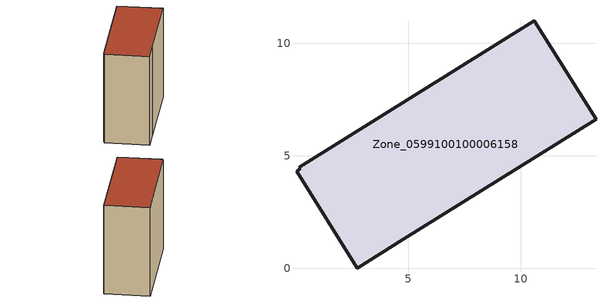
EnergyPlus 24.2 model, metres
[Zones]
Zone_0599100100006158
 floor ground (C_G): 0.04,4.31 0.21,4.42 0.17,4.48 10.6,11 13.35,6.63 4.78,1.3 2.75,0 z0
 wall outside (C_F): 10.6,11 0.17,4.48 0.21,4.42 0.04,4.31 2.75,0 4.78,1.3 13.35,6.63 10.6,11 z0:10.8
 roof outside (C_R): 0.21,4.42 0.04,4.31 2.75,0 4.78,1.3 13.35,6.63 10.6,11 0.17,4.48 z10.8
[BUILDING]
Pand.0599100100006158: North Axis=0; Terrain=City; Loads Convergence Tolerance Value=0.04; Temperature Convergence Tolerance Value=0.4; Solar Distribution=FullExterior; Maximum Number of Warmup Days=25; Minimum Number of Warmup Days=1
[Site:Location]
Rotterdam.The.Hague.AP_ZH_NLD Design_Conditions: Latitude=51.96; Longitude=4.45; Time Zone=1; Elevation=-4.5
[SITE:GROUNDTEMPERATURE:BUILDINGSURFACE]
18, 18, 18, 18, 18, 18, 18, 18, 18, 18, 18, 18
[MATERIAL] Thermal Absorptance=0.9; Solar Absorptance=0.7; Visible Absorptance=0.7
Name | Roughness | Thickness | Conductivity | Density | Specific Heat
G.TI.2015-2018 | MediumSmooth | 0.15 | 0.0428571 | 540 | 1210
F.TI.2015-2018 | Rough | 0.3 | 0.0666667 | 1920 | 840
R.TI.2015-2018 | MediumRough | 0.2 | 0.0333333 | 1500 | 1000
[CONSTRUCTION]
C_G: G.TI.2015-2018
C_F: F.TI.2015-2018
C_R: R.TI.2015-2018
[ZONE]
Zone_0599100100006158: Type=1; Multiplier=1; Ceiling Height=Autocalculate; Volume=Autocalculate; Floor Area=autocalculate; Part of Total Floor Area=Yes
[ZONEINFILTRATION:DESIGNFLOWRATE]
Infil_Zone_0599100100006158: Zone or ZoneList or Space or SpaceList=Zone_0599100100006158; Schedule=AlwaysOn; Design Flow Rate Calculation Method=Flow/Area; Flow Rate per Floor Area=0.0015; Constant Term Coefficient=1; Temperature Term Coefficient=0; Velocity Term Coefficient=0; Velocity Squared Term Coefficient=0
[HVACTEMPLATE:ZONE:IDEALLOADSAIRSYSTEM]
Zone_0599100100006158: Maximum Heating Supply Air Temperature=50; Minimum Cooling Supply Air Temperature=13; Maximum Heating Supply Air Humidity Ratio=0.0156; Minimum Cooling Supply Air Humidity Ratio=0.0077; Heating Limit=NoLimit; Cooling Limit=NoLimit; Dehumidification Control Type=ConstantSensibleHeatRatio; Cooling Sensible Heat Ratio=0.7; Dehumidification Setpoint=60; Humidification Control Type=None; Humidification Setpoint=30; Outdoor Air Method=None; Outdoor Air Flow Rate per Person=0.00944; Outdoor Air Flow Rate per Zone Floor Area=0; Outdoor Air Flow Rate per Zone=0; Demand Controlled Ventilation Type=None; Outdoor Air Economizer Type=NoEconomizer; Heat Recovery Type=None; Sensible Heat Recovery Effectiveness=0.7; Latent Heat Recovery Effectiveness=0.65
[ZONECONTROL:THERMOSTAT]
ThermostatControl_Zone_0599100100006158: Zone or ZoneList=Zone_0599100100006158; Control Type Schedule=DualSetpointControlType; Control 1=Thermostat_Zone_0599100100006158; Temperature Difference Between Cutout And Setpoint=0
[THERMOSTATSETPOINT:DUALSETPOINT]
Thermostat_Zone_0599100100006158: Heating Setpoint Temperature Schedule=HeatingSetpoint_Zone_0599100100006158; Cooling Setpoint Temperature Schedule=CoolingSetpoint_Zone_0599100100006158
[SCHEDULE:COMPACT]
HeatingSetpoint_Zone_0599100100006158: Through: 12/31, For: AllDays, Until: 24:00, 21
CoolingSetpoint_Zone_0599100100006158: Through: 12/31, For: AllDays, Until: 24:00, 24
DualSetpointControlType: Through: 12/31, For: AllDays, Until: 24:00, 4
AlwaysOn: Through: 12/31, For: AllDays, Until: 24:00, 1
